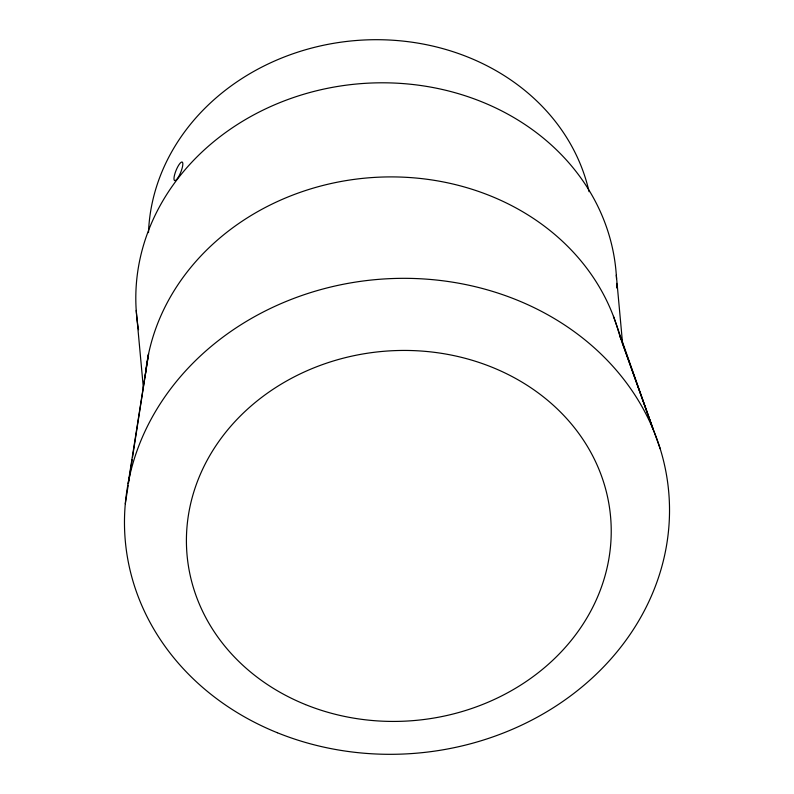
<?xml version="1.0" encoding="UTF-8"?>
<svg xmlns="http://www.w3.org/2000/svg" width="794" height="794" viewBox="0 0 794 794"><rect width="100%" height="100%" fill="white"/><g stroke="black" fill="none" stroke-linecap="round" stroke-linejoin="round"><path stroke-width="1.19" d="M125.303 503.872L128.142 485.581M128.519 483.05L132.122 459.786M132.489 457.523L148.577 353.826L128.072 483.764M619.747 335.783L620.997 339.276M622.248 342.78L660.231 448.878M619.747 335.773L653.293 429.772L613.454 316.34M136.221 310.434L143.347 387.7M616.313 275.141L622.516 342.79M148.498 232.622A222.657 193.984 -5.3 0 1 352.854 40.792A222.657 193.984 -5.3 0 1 589.059 191.682M138.553 329.709A240.711 209.705 -5.3 0 1 353.132 84.353A240.711 209.705 -5.3 0 1 616.521 278.754M616.68 283.359A240.711 209.705 -5.3 0 1 616.72 287.974M145.193 376.723A240.711 209.705 -5.3 0 1 366.461 178.005A240.711 209.705 -5.3 0 1 619.221 334.214M277.314 732.723A272.799 237.664 -5.3 0 0 668.876 493.898A272.799 237.664 -5.3 0 0 244.81 322.344A272.799 237.664 -5.3 0 0 277.314 732.723M305.531 704.596A212.623 185.24 -5.3 0 0 610.725 518.462A212.623 185.24 -5.3 0 0 280.203 384.743A212.623 185.24 -5.3 0 0 305.531 704.596M178.422 176.993A10.024 2.521 -67.9 0 0 182.243 162.065A10.024 2.521 -67.9 0 0 174.561 174.918A10.024 2.521 -67.9 0 0 178.422 176.993"/></g></svg>
